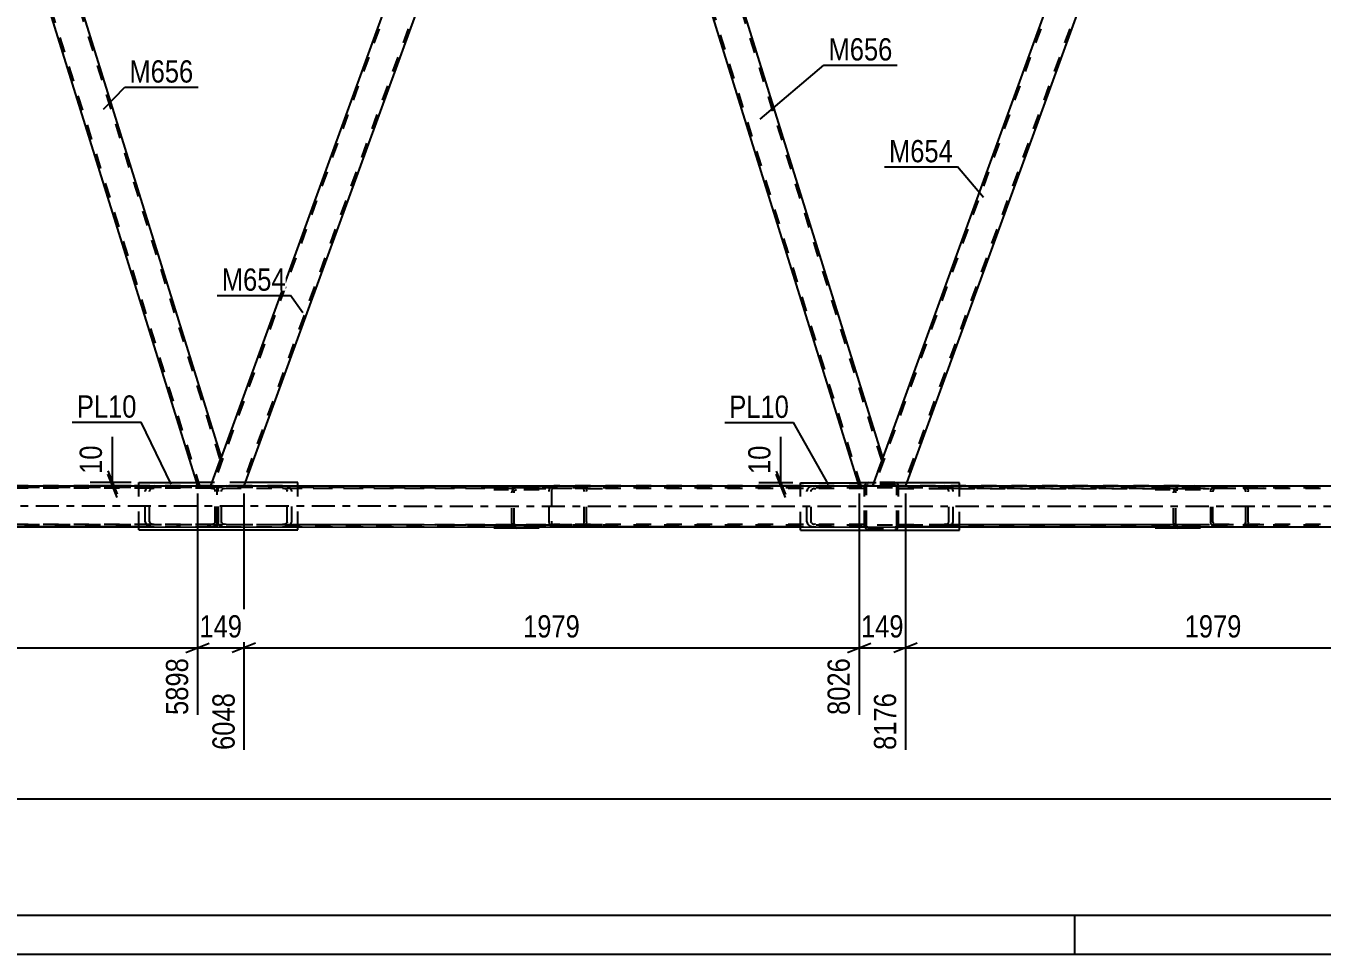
# Model space of a CAD drawing. Header units: millimetres. Extents: x -851 to 338, y -786 to 55.
# Drawn here: x -636.9 to -470.1, y -786.1 to -666.8 of the extents above; entities that cross this region are included whole.
import ezdxf

# ---------------------------------------------------------------- set-up
doc = ezdxf.new("R2010")
doc.units = ezdxf.units.MM
doc.linetypes.add('DXK_LINE_DOT2', pattern=[3.9198, 1.9599, -1.9599])
doc.linetypes.add('DXK_LINE_DOT3', pattern=[5.9187, 2.979, -0.9799, 0.9799, -0.9799])
doc.styles.add('Arial Narrow', font='ARIALN.TTF', dxfattribs={"height": 0.2})

# ---------------------------------------------------------------- blocks, each defined once
blk = doc.blocks.new('Unknown-232933133-1133')
at = {"color": 5, "linetype": 'Continuous'}
for p, q in [((-845.92, -781.11), (333.08, -781.11)), ((-501.92, -786.11), (-501.92, -781.11)), ((-850.92, -786.11), (338.08, -786.11))]:
    blk.add_line(p, q, dxfattribs=at)
blk = doc.blocks.new('Part-232933133-8868 - 8708')
at = {"color": 7, "linetype": 'DXK_LINE_DOT2'}
for p, q in [((-570.88, -726.08), (-576.71, -726.08)), ((-570.88, -726.4), (-576.71, -726.4)), ((-574.33, -726.48), (-574.38, -726.72)), ((-574.38, -730.72), (-574.38, -726.72)), ((-574.21, -726.27), (-574.33, -726.48)), ((-574.02, -726.13), (-574.21, -726.27)), ((-574.09, -726.72), (-574.07, -726.6)), ((-574.09, -730.72), (-574.09, -726.72)), ((-574.07, -726.6), (-574, -726.5)), ((-573.8, -726.08), (-574.02, -726.13)), ((-574, -726.5), (-573.91, -726.43)), ((-573.91, -726.43), (-573.8, -726.4)), ((-570.88, -731.04), (-576.71, -731.04)), ((-574.38, -730.72), (-574.33, -730.97)), ((-574.33, -730.97), (-574.21, -731.17)), ((-574.21, -731.17), (-574.21, -731.17)), ((-574.07, -730.84), (-574.09, -730.72)), ((-574, -730.95), (-574.07, -730.84)), ((-573.91, -731.02), (-574, -730.95)), ((-573.8, -731.04), (-573.91, -731.02))]:
    blk.add_line(p, q, dxfattribs=at)
at = {"color": 2, "linetype": 'Continuous'}
for p, q in [((-570.88, -731.36), (-576.71, -731.36)), ((-574.21, -731.17), (-574.02, -731.31)), ((-574.02, -731.31), (-573.8, -731.36))]:
    blk.add_line(p, q, dxfattribs=at)
blk = doc.blocks.new('Part-232933133-8790 - 8708')
at = {"color": 2, "linetype": 'Continuous'}
for p, q in [((-564.67, -604.49), (-566.21, -608.74)), ((-563.35, -604.49), (-564.67, -604.49)), ((-526.65, -722.24), (-563.35, -604.49)), ((-529.69, -725.9), (-566.21, -608.74)), ((-526.65, -722.24), (-527.98, -725.9))]:
    blk.add_line(p, q, dxfattribs=at)
at = {"color": 7, "linetype": 'DXK_LINE_DOT2'}
for p, q in [((-526.78, -722.61), (-563.6, -604.49)), ((-529.44, -725.9), (-566.08, -608.37)), ((-527.98, -725.9), (-529.69, -725.9))]:
    blk.add_line(p, q, dxfattribs=at)
blk = doc.blocks.new('Part-232933133-8795 - 8708')
at = {"color": 2, "linetype": 'Continuous'}
for p, q in [((-649.8, -604.49), (-651.35, -608.74)), ((-648.48, -604.49), (-649.8, -604.49)), ((-648.48, -604.49), (-611.78, -722.24)), ((-651.35, -608.74), (-614.83, -725.89)), ((-613.11, -725.89), (-611.78, -722.24))]:
    blk.add_line(p, q, dxfattribs=at)
at = {"color": 7, "linetype": 'DXK_LINE_DOT2'}
for p, q in [((-648.73, -604.49), (-611.91, -722.61)), ((-651.21, -608.37), (-614.58, -725.89)), ((-614.83, -725.89), (-613.11, -725.89))]:
    blk.add_line(p, q, dxfattribs=at)
blk = doc.blocks.new('Part-232933133-8746 - 8708')
at = {"color": 7, "linetype": 'DXK_LINE_DOT2'}
for p, q in [((-524.6, -731.18), (-524.6, -725.9)), ((-524.6, -725.9), (-518.75, -725.9)), ((-484.58, -725.92), (-524.6, -725.9)), ((-518.75, -726.22), (-524.6, -726.22)), ((-524.6, -726.22), (-484.58, -726.24)), ((-518.75, -725.9), (-477.3, -725.92)), ((-518.3, -725.95), (-518.75, -725.9)), ((-477.3, -726.24), (-518.75, -726.22)), ((-518.75, -726.22), (-518.52, -726.25)), ((-518.21, -726.42), (-518.16, -726.54)), ((-518.16, -730.54), (-518.16, -726.54)), ((-517.58, -726.54), (-517.67, -726.3)), ((-517.58, -730.54), (-517.58, -726.54)), ((-518.16, -730.54), (-518.21, -730.67)), ((-517.67, -730.79), (-517.58, -730.54)), ((-524.6, -730.86), (-484.58, -730.88)), ((-524.6, -730.86), (-518.75, -730.86)), ((-518.75, -731.18), (-524.6, -731.18)), ((-516.78, -731.19), (-524.6, -731.18)), ((-518.52, -730.84), (-518.75, -730.86)), ((-518.75, -730.86), (-477.3, -730.88)), ((-518.75, -731.18), (-518.4, -731.15)), ((-516.78, -731.19), (-518.75, -731.18)), ((-518.4, -731.15), (-518.3, -731.14)), ((-477.3, -731.2), (-483.92, -731.2))]:
    blk.add_line(p, q, dxfattribs=at)
at = {"color": 2, "linetype": 'Continuous'}
for p in [(-483.92, -731.2), (-484.58, -731.2)]:
    blk.add_line(p, (-516.78, -731.19), dxfattribs=at)
at = {"color": 7, "linetype": 'DXK_LINE_DOT2'}
for centre, radius, start, end in [((-518.61, -726.79), 0.545, 41.9313, 80.4694), ((-518.48, -727.03), 1.09, 41.9313, 80.4694), ((-518.61, -730.3), 0.545, 279.5057, 318.0588), ((-518.48, -730.06), 1.09, 279.5057, 318.0588)]:
    blk.add_arc(centre, radius, start, end, dxfattribs=at)
blk = doc.blocks.new('Part-232933133-8747 - 8708')
at = {"color": 7, "linetype": 'DXK_LINE_DOT2'}
for p, q in [((-484.44, -726.57), (-484.4, -726.32)), ((-484.44, -730.57), (-484.44, -726.57)), ((-484.4, -726.32), (-484.27, -726.12)), ((-484.27, -726.12), (-484.08, -725.98)), ((-484.13, -726.45), (-484.15, -726.57)), ((-484.15, -730.57), (-484.15, -726.57)), ((-484.06, -726.34), (-484.13, -726.45)), ((-484.08, -725.98), (-483.86, -725.93)), ((-483.97, -726.27), (-484.06, -726.34)), ((-483.86, -726.25), (-483.97, -726.27)), ((-442.86, -725.93), (-483.86, -725.93)), ((-442.86, -726.25), (-483.86, -726.25)), ((-480.22, -725.93), (-480, -725.98)), ((-480.11, -726.27), (-480.22, -726.25)), ((-480.01, -726.34), (-480.11, -726.27)), ((-479.95, -726.45), (-480.01, -726.34)), ((-480, -725.98), (-479.81, -726.12)), ((-479.93, -726.57), (-479.95, -726.45)), ((-479.93, -730.57), (-479.93, -726.57)), ((-479.81, -726.12), (-479.68, -726.32)), ((-479.68, -726.32), (-479.64, -726.57)), ((-479.64, -730.57), (-479.64, -726.57)), ((-451.21, -726.32), (-451.3, -726.57)), ((-451.3, -730.57), (-451.3, -726.57)), ((-450.72, -726.57), (-450.67, -726.45)), ((-450.72, -730.57), (-450.72, -726.57)), ((-450.13, -725.93), (-450.58, -725.98)), ((-450.36, -726.27), (-450.13, -726.25)), ((-442.41, -725.98), (-442.86, -725.93)), ((-442.86, -726.25), (-442.63, -726.27)), ((-442.05, -726.11), (-442.41, -725.98)), ((-442.32, -726.45), (-442.27, -726.57)), ((-442.27, -730.57), (-442.27, -726.57)), ((-442.05, -731.03), (-442.05, -726.11)), ((-442.04, -726.12), (-442.05, -726.11)), ((-441.92, -726.32), (-442.04, -726.12)), ((-441.87, -726.57), (-441.92, -726.32)), ((-441.87, -730.57), (-441.87, -726.57)), ((-484.4, -730.81), (-484.44, -730.57)), ((-484.15, -730.57), (-484.13, -730.69)), ((-479.95, -730.69), (-479.93, -730.57)), ((-479.64, -730.57), (-479.68, -730.81)), ((-451.3, -730.57), (-451.21, -730.81)), ((-450.67, -730.69), (-450.72, -730.57)), ((-442.27, -730.57), (-442.32, -730.69)), ((-441.92, -730.81), (-441.87, -730.57)), ((-484.27, -731.02), (-484.4, -730.81)), ((-484.08, -731.16), (-484.27, -731.02)), ((-484.13, -730.69), (-484.06, -730.79)), ((-483.95, -731.19), (-484.08, -731.16)), ((-484.06, -730.79), (-483.97, -730.86)), ((-483.97, -730.86), (-483.86, -730.89)), ((-442.86, -730.89), (-483.86, -730.89)), ((-480.22, -730.89), (-480.11, -730.86)), ((-480, -731.16), (-480.22, -731.21)), ((-480.11, -730.86), (-480.01, -730.79)), ((-480.01, -730.79), (-479.95, -730.69)), ((-479.81, -731.02), (-480, -731.16)), ((-479.68, -730.81), (-479.81, -731.02)), ((-442.86, -731.21), (-452.1, -731.21)), ((-450.58, -731.16), (-450.13, -731.21)), ((-450.13, -730.89), (-450.36, -730.86)), ((-442.63, -730.86), (-442.86, -730.89)), ((-442.86, -731.21), (-442.41, -731.16)), ((-442.41, -731.16), (-442.12, -731.05)), ((-442.12, -731.05), (-442.05, -731.03)), ((-442.05, -731.03), (-442.04, -731.02)), ((-442.04, -731.02), (-441.92, -730.81))]:
    blk.add_line(p, q, dxfattribs=at)
at = {"color": 2, "linetype": 'Continuous'}
for p, q in [((-483.86, -731.21), (-483.95, -731.19)), ((-452.1, -731.21), (-483.86, -731.21))]:
    blk.add_line(p, q, dxfattribs=at)
at = {"color": 7, "linetype": 'DXK_LINE_DOT2'}
for centre, radius, start, end in [((-450.4, -727.05), 1.09, 99.5181, 138.0637), ((-450.27, -726.81), 0.545, 99.5181, 138.0637), ((-442.72, -726.81), 0.545, 41.9361, 80.4817), ((-450.27, -730.33), 0.545, 221.9361, 260.4817), ((-442.72, -730.33), 0.545, 279.5181, 318.0637)]:
    blk.add_arc(centre, radius, start, end, dxfattribs=at)
blk = doc.blocks.new('Part-232933133-8748 - 8708')
at = {"color": 7, "linetype": 'DXK_LINE_DOT2'}
for p, q in [((-612.23, -726.28), (-612.32, -726.53)), ((-612.32, -730.53), (-612.32, -726.53)), ((-611.74, -726.53), (-611.7, -726.41)), ((-611.74, -730.53), (-611.74, -726.53)), ((-611.16, -725.89), (-611.6, -725.94)), ((-611.38, -726.23), (-611.16, -726.21)), ((-603.88, -725.89), (-611.16, -725.89)), ((-611.16, -725.89), (-569.72, -725.9)), ((-611.16, -726.21), (-569.72, -726.22)), ((-611.16, -726.21), (-603.88, -726.21)), ((-603.88, -725.89), (-562.44, -725.9)), ((-603.54, -725.93), (-603.88, -725.89)), ((-603.88, -726.21), (-562.44, -726.22)), ((-603.88, -726.21), (-603.66, -726.23)), ((-603.43, -725.94), (-603.54, -725.93)), ((-603.34, -726.41), (-603.3, -726.53)), ((-603.3, -730.53), (-603.3, -726.53)), ((-602.71, -726.53), (-602.8, -726.29)), ((-602.71, -730.53), (-602.71, -726.53)), ((-612.32, -730.53), (-612.23, -730.77)), ((-611.7, -730.65), (-611.74, -730.53)), ((-603.3, -730.53), (-603.34, -730.65)), ((-602.8, -730.78), (-602.71, -730.53)), ((-611.6, -731.12), (-611.16, -731.17)), ((-611.16, -730.85), (-611.38, -730.83)), ((-611.16, -730.85), (-569.72, -730.86)), ((-611.16, -730.85), (-603.88, -730.85)), ((-611.16, -731.17), (-603.88, -731.17)), ((-611.16, -731.17), (-569.72, -731.18)), ((-611.16, -731.17), (-611.16, -731.17)), ((-603.66, -730.83), (-603.88, -730.85)), ((-603.88, -730.85), (-562.44, -730.86)), ((-603.88, -731.17), (-603.43, -731.12)), ((-562.44, -731.18), (-603.88, -731.17))]:
    blk.add_line(p, q, dxfattribs=at)
for centre, radius, start, end in [((-611.42, -727.01), 1.09, 99.5119, 138.0613), ((-611.29, -726.77), 0.545, 99.5119, 138.0613), ((-603.75, -726.77), 0.545, 41.9336, 80.4755), ((-603.61, -727.01), 1.09, 41.9336, 80.4755), ((-611.42, -730.05), 1.09, 221.9336, 260.4755), ((-611.29, -730.29), 0.545, 221.9336, 260.4755), ((-603.75, -730.29), 0.545, 279.5119, 318.0613), ((-603.61, -730.05), 1.09, 279.5119, 318.0613)]:
    blk.add_arc(centre, radius, start, end, dxfattribs=at)
blk = doc.blocks.new('Part-232933133-8749 - 8708')
at = {"color": 7, "linetype": 'DXK_LINE_DOT2'}
for p, q in [((-569.57, -726.54), (-569.53, -726.3)), ((-569.57, -730.54), (-569.57, -726.54)), ((-569.53, -726.3), (-569.4, -726.09)), ((-569.4, -726.09), (-569.21, -725.95)), ((-569.26, -726.42), (-569.28, -726.54)), ((-569.28, -726.54), (-569.28, -730.54)), ((-569.2, -726.32), (-569.26, -726.42)), ((-569.21, -725.95), (-568.99, -725.9)), ((-569.1, -726.25), (-569.2, -726.32)), ((-568.99, -726.22), (-569.1, -726.25)), ((-529, -725.9), (-568.99, -725.9)), ((-529, -726.22), (-568.99, -726.22)), ((-565.35, -725.9), (-565.13, -725.95)), ((-565.24, -726.25), (-565.35, -726.22)), ((-565.15, -726.32), (-565.24, -726.25)), ((-565.08, -726.42), (-565.15, -726.32)), ((-565.13, -725.95), (-564.94, -726.09)), ((-565.06, -726.54), (-565.08, -726.42)), ((-565.06, -730.54), (-565.06, -726.54)), ((-564.94, -726.09), (-564.81, -726.3)), ((-564.81, -726.3), (-564.77, -726.54)), ((-564.77, -730.54), (-564.77, -726.54)), ((-536.35, -726.3), (-536.43, -726.54)), ((-536.43, -730.54), (-536.43, -726.54)), ((-535.85, -726.54), (-535.81, -726.42)), ((-535.85, -730.54), (-535.85, -726.54)), ((-535.27, -725.9), (-535.71, -725.95)), ((-535.49, -726.25), (-535.27, -726.22)), ((-529, -731.18), (-529, -725.9)), ((-569.53, -730.79), (-569.57, -730.54)), ((-569.28, -730.54), (-569.26, -730.66)), ((-565.08, -730.66), (-565.06, -730.54)), ((-564.77, -730.54), (-564.81, -730.79)), ((-536.43, -730.54), (-536.35, -730.79)), ((-535.81, -730.66), (-535.85, -730.54)), ((-569.4, -730.99), (-569.53, -730.79)), ((-569.21, -731.13), (-569.4, -730.99)), ((-569.26, -730.66), (-569.2, -730.77)), ((-569.02, -731.18), (-569.21, -731.13)), ((-569.2, -730.77), (-569.1, -730.84)), ((-569.1, -730.84), (-568.99, -730.86)), ((-529, -730.86), (-568.99, -730.86)), ((-565.35, -730.86), (-565.24, -730.84)), ((-565.13, -731.13), (-565.35, -731.18)), ((-565.24, -730.84), (-565.15, -730.77)), ((-565.15, -730.77), (-565.08, -730.66)), ((-564.94, -730.99), (-565.13, -731.13)), ((-564.81, -730.79), (-564.94, -730.99)), ((-529, -731.18), (-537.23, -731.18)), ((-535.71, -731.13), (-535.28, -731.18)), ((-535.27, -730.86), (-535.49, -730.84)), ((-535.28, -731.18), (-535.27, -731.18))]:
    blk.add_line(p, q, dxfattribs=at)
at = {"color": 2, "linetype": 'Continuous'}
for p, q in [((-568.99, -731.18), (-569.02, -731.18)), ((-537.23, -731.18), (-568.99, -731.18))]:
    blk.add_line(p, q, dxfattribs=at)
at = {"color": 7, "linetype": 'DXK_LINE_DOT2'}
for centre, radius, start, end in [((-535.53, -727.03), 1.09, 99.5181, 138.0637), ((-535.4, -726.78), 0.545, 99.5181, 138.0637), ((-535.53, -730.06), 1.09, 221.9361, 260.4817), ((-535.4, -730.3), 0.545, 221.9361, 260.4817)]:
    blk.add_arc(centre, radius, start, end, dxfattribs=at)
blk = doc.blocks.new('Part-232933133-8751 - 8708')
at = {"color": 7, "linetype": 'DXK_LINE_DOT2'}
for p, q in [((-654.71, -726.53), (-654.66, -726.28)), ((-654.71, -730.53), (-654.71, -726.53)), ((-654.66, -726.28), (-654.54, -726.08)), ((-654.54, -726.08), (-654.35, -725.94)), ((-654.4, -726.41), (-654.42, -726.53)), ((-654.42, -730.53), (-654.42, -726.53)), ((-654.33, -726.3), (-654.4, -726.41)), ((-654.35, -725.94), (-654.13, -725.89)), ((-654.24, -726.23), (-654.33, -726.3)), ((-654.13, -726.21), (-654.24, -726.23)), ((-613.12, -725.89), (-654.13, -725.89)), ((-613.12, -726.21), (-654.13, -726.21)), ((-650.49, -725.89), (-650.26, -725.94)), ((-650.38, -726.23), (-650.49, -726.21)), ((-650.28, -726.3), (-650.38, -726.23)), ((-650.22, -726.41), (-650.28, -726.3)), ((-650.26, -725.94), (-650.08, -726.08)), ((-650.2, -726.53), (-650.22, -726.41)), ((-650.2, -730.53), (-650.2, -726.53)), ((-650.08, -726.08), (-649.95, -726.28)), ((-649.95, -726.28), (-649.9, -726.53)), ((-649.9, -730.53), (-649.9, -726.53)), ((-621.48, -726.28), (-621.57, -726.53)), ((-621.57, -730.53), (-621.57, -726.53)), ((-620.99, -726.53), (-620.94, -726.41)), ((-620.99, -730.53), (-620.99, -726.53)), ((-620.4, -725.89), (-620.85, -725.94)), ((-620.63, -726.23), (-620.4, -726.21)), ((-612.68, -725.94), (-613.12, -725.89)), ((-613.12, -726.21), (-612.9, -726.23)), ((-612.32, -726.07), (-612.68, -725.94)), ((-612.59, -726.41), (-612.54, -726.53)), ((-612.54, -730.53), (-612.54, -726.53)), ((-612.32, -730.99), (-612.32, -726.07)), ((-612.31, -726.08), (-612.32, -726.07)), ((-612.19, -726.28), (-612.31, -726.08)), ((-612.14, -726.53), (-612.19, -726.28)), ((-612.14, -730.53), (-612.14, -726.53)), ((-654.66, -730.77), (-654.71, -730.53)), ((-654.42, -730.53), (-654.4, -730.65)), ((-650.22, -730.65), (-650.2, -730.53)), ((-649.9, -730.53), (-649.95, -730.77)), ((-621.57, -730.53), (-621.48, -730.77)), ((-620.94, -730.65), (-620.99, -730.53)), ((-612.54, -730.53), (-612.59, -730.65)), ((-612.19, -730.77), (-612.14, -730.53)), ((-654.54, -730.98), (-654.66, -730.77)), ((-654.35, -731.12), (-654.54, -730.98)), ((-654.4, -730.65), (-654.33, -730.76)), ((-654.16, -731.16), (-654.35, -731.12)), ((-654.33, -730.76), (-654.24, -730.82)), ((-654.24, -730.82), (-654.13, -730.85)), ((-613.12, -730.85), (-654.13, -730.85)), ((-650.49, -730.85), (-650.38, -730.82)), ((-650.26, -731.12), (-650.49, -731.17)), ((-650.38, -730.82), (-650.28, -730.76)), ((-650.28, -730.76), (-650.22, -730.65)), ((-650.08, -730.98), (-650.26, -731.12)), ((-649.95, -730.77), (-650.08, -730.98)), ((-613.12, -731.17), (-622.37, -731.17)), ((-620.85, -731.12), (-620.42, -731.17)), ((-620.4, -730.85), (-620.63, -730.82)), ((-620.42, -731.17), (-620.4, -731.17)), ((-612.9, -730.82), (-613.12, -730.85)), ((-613.12, -731.17), (-612.79, -731.13)), ((-612.79, -731.13), (-612.68, -731.12)), ((-612.68, -731.12), (-612.32, -730.99)), ((-612.32, -730.99), (-612.31, -730.98)), ((-612.31, -730.98), (-612.19, -730.77))]:
    blk.add_line(p, q, dxfattribs=at)
at = {"color": 2, "linetype": 'Continuous'}
for p, q in [((-654.13, -731.17), (-654.16, -731.16)), ((-622.37, -731.17), (-654.13, -731.17))]:
    blk.add_line(p, q, dxfattribs=at)
at = {"color": 7, "linetype": 'DXK_LINE_DOT2'}
for centre, radius, start, end in [((-620.67, -727.01), 1.09, 99.5181, 138.0637), ((-620.54, -726.77), 0.545, 99.5181, 138.0637), ((-612.99, -726.77), 0.545, 41.9361, 80.4817), ((-620.67, -730.05), 1.09, 221.9361, 260.4817), ((-620.54, -730.29), 0.545, 221.9361, 260.4817), ((-612.99, -730.29), 0.545, 279.5181, 318.0637)]:
    blk.add_arc(centre, radius, start, end, dxfattribs=at)
blk = doc.blocks.new('Part-232933133-8754 - 8708')
at = {"color": 7, "linetype": 'DXK_LINE_DOT2'}
for p, q in [((-528.52, -725.49), (-528.71, -725.52)), ((-525.08, -725.49), (-528.52, -725.49)), ((-528.52, -725.49), (-528.52, -725.49)), ((-525.08, -725.49), (-525.08, -725.49)), ((-524.9, -725.52), (-525.08, -725.49)), ((-528.99, -725.9), (-529, -725.97)), ((-529, -731.01), (-529, -725.97)), ((-529, -725.97), (-529, -725.97)), ((-528.97, -725.78), (-528.99, -725.9)), ((-528.76, -725.97), (-528.75, -725.87)), ((-528.76, -725.97), (-528.76, -725.97)), ((-528.76, -731.01), (-528.76, -725.97)), ((-528.75, -725.87), (-528.69, -725.8)), ((-528.69, -725.8), (-528.62, -725.74)), ((-528.62, -725.74), (-528.52, -725.73)), ((-528.52, -725.73), (-528.52, -725.73)), ((-525.08, -725.73), (-528.52, -725.73)), ((-525.08, -725.73), (-525.08, -725.73)), ((-525.08, -725.73), (-524.99, -725.74)), ((-524.99, -725.74), (-524.91, -725.8)), ((-524.91, -725.8), (-524.86, -725.87)), ((-524.86, -725.87), (-524.84, -725.97)), ((-524.84, -725.97), (-524.84, -725.97)), ((-524.84, -731.01), (-524.84, -725.97)), ((-524.62, -725.9), (-524.64, -725.78)), ((-524.6, -725.97), (-524.62, -725.9)), ((-524.6, -731.01), (-524.6, -725.97)), ((-524.6, -725.97), (-524.6, -725.97)), ((-529, -731.01), (-529, -731.01)), ((-529, -731.01), (-529, -731.04)), ((-529, -731.04), (-528.97, -731.19)), ((-528.76, -731.01), (-528.76, -731.01)), ((-528.75, -731.1), (-528.76, -731.01)), ((-528.69, -731.18), (-528.75, -731.1)), ((-528.71, -731.45), (-528.52, -731.49)), ((-528.62, -731.23), (-528.69, -731.18)), ((-528.52, -731.25), (-528.62, -731.23)), ((-528.52, -731.25), (-528.52, -731.25)), ((-528.52, -731.25), (-525.08, -731.25)), ((-528.52, -731.49), (-525.08, -731.49)), ((-528.52, -731.49), (-528.52, -731.49)), ((-524.99, -731.23), (-525.08, -731.25)), ((-525.08, -731.25), (-525.08, -731.25)), ((-525.08, -731.49), (-524.9, -731.45)), ((-525.08, -731.49), (-525.08, -731.49)), ((-524.91, -731.18), (-524.99, -731.23)), ((-524.86, -731.1), (-524.91, -731.18)), ((-524.84, -731.01), (-524.86, -731.1)), ((-524.84, -731.01), (-524.84, -731.01)), ((-524.64, -731.19), (-524.61, -731.04)), ((-524.61, -731.04), (-524.6, -731.01)), ((-524.6, -731.01), (-524.6, -731.01))]:
    blk.add_line(p, q, dxfattribs=at)
for centre, start, end in [((-528.52, -725.97), 112.5, 157.5), ((-525.08, -725.97), 22.5, 67.5), ((-528.52, -731.01), 202.5, 247.5), ((-525.08, -731.01), 292.5, 337.5)]:
    blk.add_arc(centre, 0.48, start, end, dxfattribs=at)
blk = doc.blocks.new('Part-232933133-8785 - 8708')
at = {"color": 2, "linetype": 'Continuous'}
for p, q in [((-479.53, -604.49), (-481.08, -608.74)), ((-478.21, -604.49), (-479.53, -604.49)), ((-441.51, -722.24), (-478.21, -604.49)), ((-444.55, -725.91), (-481.08, -608.74)), ((-441.51, -722.24), (-442.85, -725.92))]:
    blk.add_line(p, q, dxfattribs=at)
at = {"color": 7, "linetype": 'DXK_LINE_DOT2'}
for p, q in [((-441.65, -722.61), (-478.46, -604.49)), ((-444.3, -725.91), (-480.94, -608.37)), ((-442.85, -725.92), (-444.55, -725.91))]:
    blk.add_line(p, q, dxfattribs=at)
blk = doc.blocks.new('Part-232933133-8820 - 8708')
at = {"color": 7, "linetype": 'DXK_LINE_DOT2'}
for p, q in [((-483.53, -604.49), (-527.72, -725.9)), ((-479.79, -604.49), (-523.98, -725.9)), ((-479.53, -604.49), (-481.08, -608.74)), ((-526.65, -722.24), (-527.98, -725.9)), ((-523.72, -725.9), (-527.98, -725.9))]:
    blk.add_line(p, q, dxfattribs=at)
at = {"color": 2, "linetype": 'Continuous'}
for p, q in [((-483.79, -604.49), (-526.65, -722.24)), ((-483.79, -604.49), (-479.53, -604.49)), ((-481.08, -608.74), (-523.72, -725.9))]:
    blk.add_line(p, q, dxfattribs=at)
blk = doc.blocks.new('Part-232933133-8825 - 8708')
at = {"color": 7, "linetype": 'DXK_LINE_DOT2'}
for p, q in [((-568.67, -604.49), (-612.85, -725.89)), ((-564.92, -604.49), (-609.11, -725.89)), ((-564.67, -604.49), (-566.21, -608.74)), ((-611.78, -722.24), (-613.11, -725.89)), ((-608.85, -725.89), (-613.11, -725.89))]:
    blk.add_line(p, q, dxfattribs=at)
at = {"color": 2, "linetype": 'Continuous'}
for p, q in [((-568.92, -604.49), (-611.78, -722.24)), ((-568.92, -604.49), (-564.67, -604.49)), ((-566.21, -608.74), (-608.85, -725.89))]:
    blk.add_line(p, q, dxfattribs=at)
blk = doc.blocks.new('Part-232933133-8867 - 8708')
at = {"color": 7, "linetype": 'DXK_LINE_DOT2'}
for p, q in [((-485.75, -726.08), (-491.58, -726.08)), ((-485.75, -726.4), (-491.58, -726.4)), ((-489.2, -726.48), (-489.24, -726.72)), ((-489.24, -730.72), (-489.24, -726.72)), ((-489.07, -726.27), (-489.2, -726.48)), ((-488.88, -726.13), (-489.07, -726.27)), ((-488.95, -726.72), (-488.93, -726.6)), ((-488.95, -730.72), (-488.95, -726.72)), ((-488.93, -726.6), (-488.87, -726.5)), ((-488.66, -726.08), (-488.88, -726.13)), ((-488.87, -726.5), (-488.77, -726.43)), ((-488.77, -726.43), (-488.66, -726.4)), ((-485.75, -731.04), (-491.58, -731.04)), ((-489.24, -730.72), (-489.2, -730.97)), ((-489.2, -730.97), (-489.07, -731.17)), ((-489.07, -731.17), (-489.05, -731.19)), ((-488.93, -730.84), (-488.95, -730.72)), ((-488.87, -730.95), (-488.93, -730.84)), ((-488.77, -731.02), (-488.87, -730.95)), ((-488.66, -731.04), (-488.77, -731.02))]:
    blk.add_line(p, q, dxfattribs=at)
at = {"color": 2, "linetype": 'Continuous'}
for p, q in [((-485.75, -731.36), (-491.58, -731.36)), ((-489.05, -731.19), (-488.88, -731.31)), ((-488.88, -731.31), (-488.66, -731.36))]:
    blk.add_line(p, q, dxfattribs=at)
blk = doc.blocks.new('Part-232933133-8895 - 8708')
at = {"color": 2, "linetype": 'Continuous'}
for p, q in [((-622.37, -725.89), (-622.37, -725.49)), ((-622.37, -725.49), (-614.96, -725.49)), ((-601.91, -725.49), (-608.71, -725.49)), ((-601.91, -725.89), (-601.91, -725.49)), ((-622.37, -731.57), (-622.37, -731.17)), ((-622.37, -731.57), (-601.91, -731.57)), ((-601.91, -731.57), (-601.91, -731.17))]:
    blk.add_line(p, q, dxfattribs=at)
at = {"color": 7, "linetype": 'DXK_LINE_DOT2'}
for p, q in [((-614.92, -725.49), (-614.96, -725.49)), ((-608.71, -725.49), (-614.96, -725.49)), ((-622.37, -731.17), (-622.37, -725.89)), ((-601.91, -731.17), (-601.91, -725.89))]:
    blk.add_line(p, q, dxfattribs=at)
blk = doc.blocks.new('Part-232933133-8896 - 8708')
at = {"color": 2, "linetype": 'Continuous'}
for p, q in [((-537.23, -725.9), (-537.23, -725.5)), ((-537.23, -725.5), (-529.82, -725.5)), ((-516.78, -725.5), (-523.58, -725.5)), ((-516.78, -725.9), (-516.78, -725.5)), ((-537.23, -731.58), (-537.23, -731.18)), ((-537.23, -731.58), (-516.78, -731.58)), ((-516.78, -731.58), (-516.78, -731.18))]:
    blk.add_line(p, q, dxfattribs=at)
at = {"color": 7, "linetype": 'DXK_LINE_DOT2'}
for p, q in [((-529.78, -725.5), (-529.82, -725.5)), ((-523.58, -725.5), (-529.82, -725.5)), ((-537.23, -731.18), (-537.23, -725.9)), ((-516.78, -731.18), (-516.78, -725.9))]:
    blk.add_line(p, q, dxfattribs=at)
blk = doc.blocks.new('Part-232933133-8943 - 8708')
at = {"color": 2, "linetype": 'Continuous'}
for p, q in [((-800.94, -725.86), (-117.74, -725.97)), ((-800.94, -731.14), (-117.74, -731.25))]:
    blk.add_line(p, q, dxfattribs=at)
at = {"color": 7, "linetype": 'DXK_LINE_DOT2'}
for p, q in [((-117.74, -726.21), (-800.94, -726.1)), ((-117.74, -731.01), (-800.94, -730.9))]:
    blk.add_line(p, q, dxfattribs=at)
at = {"color": 7, "linetype": 'DXK_LINE_DOT3'}
blk.add_line((-117.74, -728.61), (-800.94, -728.5), dxfattribs=at)
blk = doc.blocks.new('StraightDimension-232933133-73459 - 8708')
at = {"color": 7, "linetype": 'Continuous'}
for p, q in [((-538.23, -725.5), (-542.6, -725.5)), ((-540.35, -724), (-539.15, -727)), ((-539.15, -727.4), (-540.35, -724.4)), ((-539.75, -725.9), (-539.75, -725.5)), ((-538.23, -725.9), (-542.6, -725.9))]:
    blk.add_line(p, q, dxfattribs=at)
at = {"color": 0}
blk.add_wipeout([(-540.5, -720.12), (-544.7, -720.12), (-544.7, -724.98), (-540.5, -724.98)], dxfattribs=at)
at = {"color": 7, "linetype": 'Continuous'}
blk.add_line((-539.75, -725.5), (-539.75, -719.59), dxfattribs=at)
blk.add_line((-539.75, -725.5), (-539.75, -719.59), dxfattribs=at)
at = {"color": 3, "style": 'Arial Narrow'}
blk.add_text('10', height=2.863, rotation=90.0002, dxfattribs=at).set_placement((-541.1, -724.38))
blk = doc.blocks.new('StraightDimension-232933133-37997 - 8708')
at = {"color": 7, "linetype": 'Continuous'}
blk.add_line((-809.56, -766.15), (-117.74, -766.15), dxfattribs=at)
blk = doc.blocks.new('StraightDimension-232933133-41155 - 8708')
at = {"color": 7, "linetype": 'Continuous'}
for p, q in [((-529.69, -726.9), (-529.69, -755.36)), ((-523.72, -726.9), (-523.72, -759.86)), ((-531.19, -747.35), (-528.19, -746.15)), ((-529.69, -746.75), (-523.72, -746.75)), ((-522.22, -746.15), (-525.22, -747.35))]:
    blk.add_line(p, q, dxfattribs=at)
at = {"color": 0}
blk.add_wipeout([(-523.37, -746), (-523.37, -741.8), (-530.05, -741.8), (-530.05, -746)], dxfattribs=at)
at = {"color": 0, "linetype": 'Continuous'}
blk.add_wipeout([(-524.32, -751.95), (-528.52, -751.95), (-528.52, -760.46), (-524.32, -760.46)], dxfattribs=at)
at = {"color": 3, "style": 'Arial Narrow'}
blk.add_text('149', height=2.863, dxfattribs=at).set_placement((-529.45, -745.4))
at = {"color": 3, "linetype": 'Continuous', "style": 'Arial Narrow'}
blk.add_text('8176', height=2.863, rotation=90.0002, dxfattribs=at).set_placement((-524.92, -759.86))
blk = doc.blocks.new('StraightDimension-232933133-41154 - 8708')
at = {"color": 7, "linetype": 'Continuous'}
for p, q in [((-523.72, -726.9), (-523.72, -759.86)), ((-444.55, -726.91), (-444.55, -757.19)), ((-522.22, -746.15), (-525.22, -747.35)), ((-523.72, -746.75), (-444.55, -746.75)), ((-446.05, -747.35), (-443.05, -746.15))]:
    blk.add_line(p, q, dxfattribs=at)
at = {"color": 0}
blk.add_wipeout([(-479.88, -746), (-479.88, -741.8), (-488.39, -741.8), (-488.39, -746)], dxfattribs=at)
at = {"color": 0, "linetype": 'Continuous'}
blk.add_wipeout([(-445.15, -747.45), (-449.35, -747.45), (-449.35, -757.79), (-445.15, -757.79)], dxfattribs=at)
at = {"color": 3, "style": 'Arial Narrow'}
blk.add_text('1979', height=2.863, dxfattribs=at).set_placement((-487.79, -745.4))
at = {"color": 3, "linetype": 'Continuous', "style": 'Arial Narrow'}
blk.add_text('10155', height=2.863, rotation=90.0002, dxfattribs=at).set_placement((-445.75, -757.19))
blk = doc.blocks.new('StraightDimension-232933133-41156 - 8708')
at = {"color": 7, "linetype": 'Continuous'}
for p, q in [((-608.85, -726.89), (-608.85, -759.86)), ((-529.69, -726.9), (-529.69, -755.36)), ((-607.35, -746.15), (-610.35, -747.35)), ((-608.85, -746.75), (-529.69, -746.75)), ((-531.19, -747.35), (-528.19, -746.15))]:
    blk.add_line(p, q, dxfattribs=at)
at = {"color": 0}
blk.add_wipeout([(-565.02, -746), (-565.02, -741.8), (-573.53, -741.8), (-573.53, -746)], dxfattribs=at)
at = {"color": 0, "linetype": 'Continuous'}
blk.add_wipeout([(-530.29, -747.45), (-534.49, -747.45), (-534.49, -755.96), (-530.29, -755.96)], dxfattribs=at)
at = {"color": 3, "style": 'Arial Narrow'}
blk.add_text('1979', height=2.863, dxfattribs=at).set_placement((-572.93, -745.4))
at = {"color": 3, "linetype": 'Continuous', "style": 'Arial Narrow'}
blk.add_text('8026', height=2.863, rotation=90.0002, dxfattribs=at).set_placement((-530.89, -755.36))
blk = doc.blocks.new('StraightDimension-232933133-41157 - 8708')
at = {"color": 7, "linetype": 'Continuous'}
for p, q in [((-614.83, -726.89), (-614.83, -755.36)), ((-608.85, -726.89), (-608.85, -759.86)), ((-616.33, -747.35), (-613.33, -746.15)), ((-614.83, -746.75), (-608.85, -746.75)), ((-607.35, -746.15), (-610.35, -747.35))]:
    blk.add_line(p, q, dxfattribs=at)
at = {"color": 0}
blk.add_wipeout([(-608.5, -746), (-608.5, -741.8), (-615.18, -741.8), (-615.18, -746)], dxfattribs=at)
at = {"color": 0, "linetype": 'Continuous'}
blk.add_wipeout([(-609.45, -751.95), (-613.65, -751.95), (-613.65, -760.46), (-609.45, -760.46)], dxfattribs=at)
at = {"color": 3, "style": 'Arial Narrow'}
blk.add_text('149', height=2.863, dxfattribs=at).set_placement((-614.58, -745.4))
at = {"color": 3, "linetype": 'Continuous', "style": 'Arial Narrow'}
blk.add_text('6048', height=2.863, rotation=90.0002, dxfattribs=at).set_placement((-610.05, -759.86))
blk = doc.blocks.new('StraightDimension-232933133-41158 - 8708')
at = {"color": 7, "linetype": 'Continuous'}
for p, q in [((-693.98, -726.88), (-693.98, -759.86)), ((-614.83, -726.89), (-614.83, -755.36)), ((-692.48, -746.15), (-695.48, -747.35)), ((-693.98, -746.75), (-614.83, -746.75)), ((-616.33, -747.35), (-613.33, -746.15))]:
    blk.add_line(p, q, dxfattribs=at)
at = {"color": 0}
blk.add_wipeout([(-650.15, -746), (-650.15, -741.8), (-658.66, -741.8), (-658.66, -746)], dxfattribs=at)
at = {"color": 0, "linetype": 'Continuous'}
blk.add_wipeout([(-615.43, -747.45), (-619.63, -747.45), (-619.63, -755.96), (-615.43, -755.96)], dxfattribs=at)
at = {"color": 3, "style": 'Arial Narrow'}
blk.add_text('1979', height=2.863, dxfattribs=at).set_placement((-658.06, -745.4))
at = {"color": 3, "linetype": 'Continuous', "style": 'Arial Narrow'}
blk.add_text('5898', height=2.863, rotation=90.0002, dxfattribs=at).set_placement((-616.03, -755.36))
blk = doc.blocks.new('StraightDimension-232933133-73451 - 8708')
at = {"color": 7, "linetype": 'Continuous'}
for p, q in [((-623.37, -725.49), (-628.63, -725.49)), ((-626.38, -723.99), (-625.18, -726.99)), ((-625.18, -727.39), (-626.38, -724.39)), ((-625.78, -725.89), (-625.78, -725.49)), ((-623.37, -725.89), (-628.63, -725.89))]:
    blk.add_line(p, q, dxfattribs=at)
at = {"color": 0}
blk.add_wipeout([(-626.53, -720.11), (-630.73, -720.11), (-630.73, -724.96), (-626.53, -724.96)], dxfattribs=at)
at = {"color": 7, "linetype": 'Continuous'}
blk.add_line((-625.78, -725.49), (-625.78, -719.58), dxfattribs=at)
blk.add_line((-625.78, -725.49), (-625.78, -719.58), dxfattribs=at)
at = {"color": 3, "style": 'Arial Narrow'}
blk.add_text('10', height=2.863, rotation=90.0002, dxfattribs=at).set_placement((-627.13, -724.36))
blk = doc.blocks.new('Mark-232933133-8791 - 8708')
at = {"color": 0}
blk.add_wipeout([(-615.36, -674.04), (-615.36, -671.04), (-623.59, -671.04), (-623.59, -674.04)], dxfattribs=at)
blk.add_wipeout([(-615.36, -674.04), (-615.36, -671.04), (-623.59, -671.04), (-623.59, -674.04)], dxfattribs=at)
at = {"color": 30, "linetype": 'Continuous'}
for p, q in [((-626.93, -677.47), (-624.19, -674.64)), ((-624.19, -674.64), (-614.76, -674.64))]:
    blk.add_line(p, q, dxfattribs=at)
at = {"color": 3, "style": 'Arial Narrow'}
blk.add_text('M656', height=2.863, dxfattribs=at).set_placement((-623.59, -674.04))
blk = doc.blocks.new('Mark-232933133-8816 - 8708')
at = {"color": 0}
blk.add_wipeout([(-517.62, -684.29), (-517.62, -681.29), (-525.84, -681.29), (-525.84, -684.29)], dxfattribs=at)
blk.add_wipeout([(-517.62, -684.29), (-517.62, -681.29), (-525.84, -681.29), (-525.84, -684.29)], dxfattribs=at)
at = {"color": 30, "linetype": 'Continuous'}
for p in [(-526.44, -684.89), (-513.7, -688.84)]:
    blk.add_line(p, (-517.02, -684.89), dxfattribs=at)
at = {"color": 3, "style": 'Arial Narrow'}
blk.add_text('M654', height=2.863, dxfattribs=at).set_placement((-525.84, -684.29))
blk = doc.blocks.new('Mark-232933133-8786 - 8708')
at = {"color": 0}
blk.add_wipeout([(-525.4, -671.2), (-525.4, -668.2), (-533.62, -668.2), (-533.62, -671.2)], dxfattribs=at)
blk.add_wipeout([(-525.4, -671.2), (-525.4, -668.2), (-533.62, -668.2), (-533.62, -671.2)], dxfattribs=at)
at = {"color": 30, "linetype": 'Continuous'}
for p, q in [((-542.44, -678.76), (-534.22, -671.8)), ((-534.22, -671.8), (-524.8, -671.8))]:
    blk.add_line(p, q, dxfattribs=at)
at = {"color": 3, "style": 'Arial Narrow'}
blk.add_text('M656', height=2.863, dxfattribs=at).set_placement((-533.62, -671.2))
blk = doc.blocks.new('Mark-232933133-8821 - 8708')
at = {"color": 0}
blk.add_wipeout([(-603.47, -700.81), (-603.47, -697.81), (-611.7, -697.81), (-611.7, -700.81)], dxfattribs=at)
blk.add_wipeout([(-603.47, -700.81), (-603.47, -697.81), (-611.7, -697.81), (-611.7, -700.81)], dxfattribs=at)
at = {"color": 30, "linetype": 'Continuous'}
for p in [(-612.3, -701.41), (-601.28, -703.66)]:
    blk.add_line(p, (-602.87, -701.41), dxfattribs=at)
at = {"color": 3, "style": 'Arial Narrow'}
blk.add_text('M654', height=2.863, dxfattribs=at).set_placement((-611.7, -700.81))
blk = doc.blocks.new('Mark-232933133-73460 - 8708')
at = {"color": 0}
blk.add_wipeout([(-538.72, -717.16), (-538.72, -714.16), (-546.39, -714.16), (-546.39, -717.16)], dxfattribs=at)
blk.add_wipeout([(-538.72, -717.16), (-538.72, -714.16), (-546.39, -714.16), (-546.39, -717.16)], dxfattribs=at)
at = {"color": 30, "linetype": 'Continuous'}
for p in [(-546.99, -717.76), (-533.61, -725.71)]:
    blk.add_line(p, (-538.12, -717.76), dxfattribs=at)
at = {"color": 3, "style": 'Arial Narrow'}
blk.add_text('PL10', height=2.863, dxfattribs=at).set_placement((-546.39, -717.16))
blk = doc.blocks.new('Mark-232933133-73452 - 8708')
at = {"color": 0}
blk.add_wipeout([(-622.67, -717.13), (-622.67, -714.13), (-630.35, -714.13), (-630.35, -717.13)], dxfattribs=at)
blk.add_wipeout([(-622.67, -717.13), (-622.67, -714.13), (-630.35, -714.13), (-630.35, -717.13)], dxfattribs=at)
at = {"color": 30, "linetype": 'Continuous'}
for p in [(-630.95, -717.73), (-618.22, -725.68)]:
    blk.add_line(p, (-622.07, -717.73), dxfattribs=at)
at = {"color": 3, "style": 'Arial Narrow'}
blk.add_text('PL10', height=2.863, dxfattribs=at).set_placement((-630.35, -717.13))

msp = doc.modelspace()

# ---------------------------------------------------------------- block references
for name in ['Unknown-232933133-1133', 'Part-232933133-8795 - 8708', 'Part-232933133-8825 - 8708', 'Part-232933133-8790 - 8708', 'Part-232933133-8820 - 8708', 'Part-232933133-8785 - 8708', 'Part-232933133-8895 - 8708', 'Part-232933133-8896 - 8708', 'Part-232933133-8754 - 8708', 'Part-232933133-8943 - 8708', 'Part-232933133-8751 - 8708', 'Part-232933133-8748 - 8708', 'Part-232933133-8868 - 8708', 'Part-232933133-8749 - 8708', 'Part-232933133-8746 - 8708', 'Part-232933133-8867 - 8708', 'Part-232933133-8747 - 8708']:
    msp.add_blockref(name, (0, 0))

# ---------------------------------------------------------------- next in the draw order: block references
for name in ['Mark-232933133-8786 - 8708', 'Mark-232933133-8791 - 8708', 'Mark-232933133-8816 - 8708', 'Mark-232933133-8821 - 8708', 'StraightDimension-232933133-73459 - 8708', 'StraightDimension-232933133-37997 - 8708']:
    msp.add_blockref(name, (0, 0))

# ---------------------------------------------------------------- next in the draw order: block references
for name in ['Mark-232933133-73460 - 8708', 'StraightDimension-232933133-41155 - 8708']:
    msp.add_blockref(name, (0, 0))

# ---------------------------------------------------------------- next in the draw order: block references
for name in ['StraightDimension-232933133-41156 - 8708', 'StraightDimension-232933133-41154 - 8708']:
    msp.add_blockref(name, (0, 0))

# ---------------------------------------------------------------- next in the draw order: block references
msp.add_blockref('StraightDimension-232933133-41157 - 8708', (0, 0))

# ---------------------------------------------------------------- next in the draw order: block references
msp.add_blockref('StraightDimension-232933133-41158 - 8708', (0, 0))

# ---------------------------------------------------------------- next in the draw order: block references
msp.add_blockref('StraightDimension-232933133-73451 - 8708', (0, 0))

# ---------------------------------------------------------------- next in the draw order: block references
msp.add_blockref('Mark-232933133-73452 - 8708', (0, 0))

doc.saveas('drawing.dxf')
